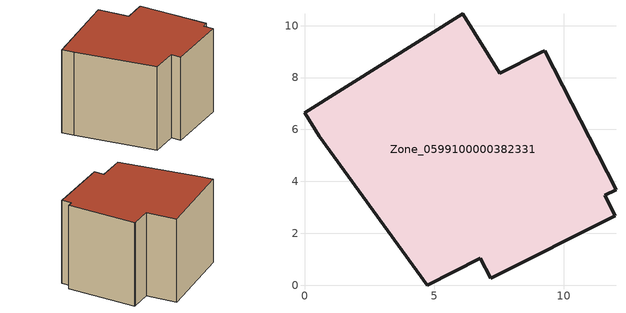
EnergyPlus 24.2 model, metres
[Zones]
Zone_0599100000382331
 floor ground (C_G): 9.25,9.04 12.01,3.68 11.58,3.47 11.97,2.68 7.17,0.27 6.78,1.04 4.72,0 0.56,5.74 0,6.65 6.11,10.46 7.53,8.16 9.12,8.98 z0
 wall outside (C_F): 6.11,10.46 0,6.65 0.56,5.74 4.72,0 6.78,1.04 7.17,0.27 11.97,2.68 11.58,3.47 12.01,3.68 9.25,9.04 9.12,8.98 7.53,8.16 6.11,10.46 z0:7.63
 roof outside (C_R): 9.25,9.04 9.12,8.98 7.53,8.16 6.11,10.46 0,6.65 0.56,5.74 4.72,0 6.78,1.04 7.17,0.27 11.97,2.68 11.58,3.47 12.01,3.68 z7.63
[BUILDING]
Pand.0599100000382331: North Axis=0; Terrain=City; Loads Convergence Tolerance Value=0.04; Temperature Convergence Tolerance Value=0.4; Solar Distribution=FullExterior; Maximum Number of Warmup Days=25; Minimum Number of Warmup Days=1
[Site:Location]
Rotterdam.The.Hague.AP_ZH_NLD Design_Conditions: Latitude=51.96; Longitude=4.45; Time Zone=1; Elevation=-4.5
[SITE:GROUNDTEMPERATURE:BUILDINGSURFACE]
18, 18, 18, 18, 18, 18, 18, 18, 18, 18, 18, 18
[MATERIAL] Thermal Absorptance=0.9; Solar Absorptance=0.7; Visible Absorptance=0.7
Name | Roughness | Thickness | Conductivity | Density | Specific Heat
G.TI.1992-2005 | MediumSmooth | 0.15 | 0.06 | 540 | 1210
F.TI.1992-2005 | Rough | 0.3 | 0.12 | 1920 | 840
R.TI.1992-2005 | MediumRough | 0.2 | 0.08 | 1500 | 1000
[CONSTRUCTION]
C_G: G.TI.1992-2005
C_F: F.TI.1992-2005
C_R: R.TI.1992-2005
[ZONE]
Zone_0599100000382331: Type=1; Multiplier=1; Ceiling Height=Autocalculate; Volume=Autocalculate; Floor Area=autocalculate; Part of Total Floor Area=Yes
[ZONEINFILTRATION:DESIGNFLOWRATE]
Infil_Zone_0599100000382331: Zone or ZoneList or Space or SpaceList=Zone_0599100000382331; Schedule=AlwaysOn; Design Flow Rate Calculation Method=Flow/Area; Flow Rate per Floor Area=0.0015; Constant Term Coefficient=1; Temperature Term Coefficient=0; Velocity Term Coefficient=0; Velocity Squared Term Coefficient=0
[HVACTEMPLATE:ZONE:IDEALLOADSAIRSYSTEM]
Zone_0599100000382331: Maximum Heating Supply Air Temperature=50; Minimum Cooling Supply Air Temperature=13; Maximum Heating Supply Air Humidity Ratio=0.0156; Minimum Cooling Supply Air Humidity Ratio=0.0077; Heating Limit=NoLimit; Cooling Limit=NoLimit; Dehumidification Control Type=ConstantSensibleHeatRatio; Cooling Sensible Heat Ratio=0.7; Dehumidification Setpoint=60; Humidification Control Type=None; Humidification Setpoint=30; Outdoor Air Method=None; Outdoor Air Flow Rate per Person=0.00944; Outdoor Air Flow Rate per Zone Floor Area=0; Outdoor Air Flow Rate per Zone=0; Demand Controlled Ventilation Type=None; Outdoor Air Economizer Type=NoEconomizer; Heat Recovery Type=None; Sensible Heat Recovery Effectiveness=0.7; Latent Heat Recovery Effectiveness=0.65
[ZONECONTROL:THERMOSTAT]
ThermostatControl_Zone_0599100000382331: Zone or ZoneList=Zone_0599100000382331; Control Type Schedule=DualSetpointControlType; Control 1=Thermostat_Zone_0599100000382331; Temperature Difference Between Cutout And Setpoint=0
[THERMOSTATSETPOINT:DUALSETPOINT]
Thermostat_Zone_0599100000382331: Heating Setpoint Temperature Schedule=HeatingSetpoint_Zone_0599100000382331; Cooling Setpoint Temperature Schedule=CoolingSetpoint_Zone_0599100000382331
[SCHEDULE:COMPACT]
HeatingSetpoint_Zone_0599100000382331: Through: 12/31, For: AllDays, Until: 24:00, 21
CoolingSetpoint_Zone_0599100000382331: Through: 12/31, For: AllDays, Until: 24:00, 24
DualSetpointControlType: Through: 12/31, For: AllDays, Until: 24:00, 4
AlwaysOn: Through: 12/31, For: AllDays, Until: 24:00, 1
